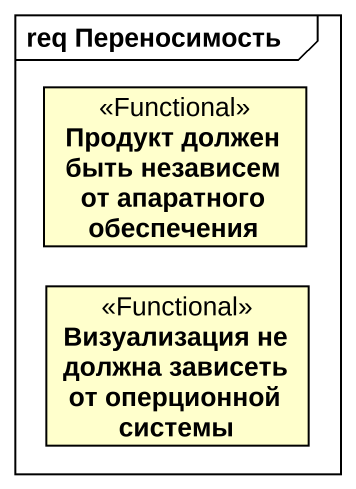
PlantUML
@startuml
mainframe req Переносимость
hide circle
hide empty members
class "Продукт должен быть независем от апаратного обеспечения" as Продукт_должен_быть <<Functional>>
class "Визуализация не должна зависеть от оперционной системы" as Визуализация_не_должна <<Functional>>
@enduml
